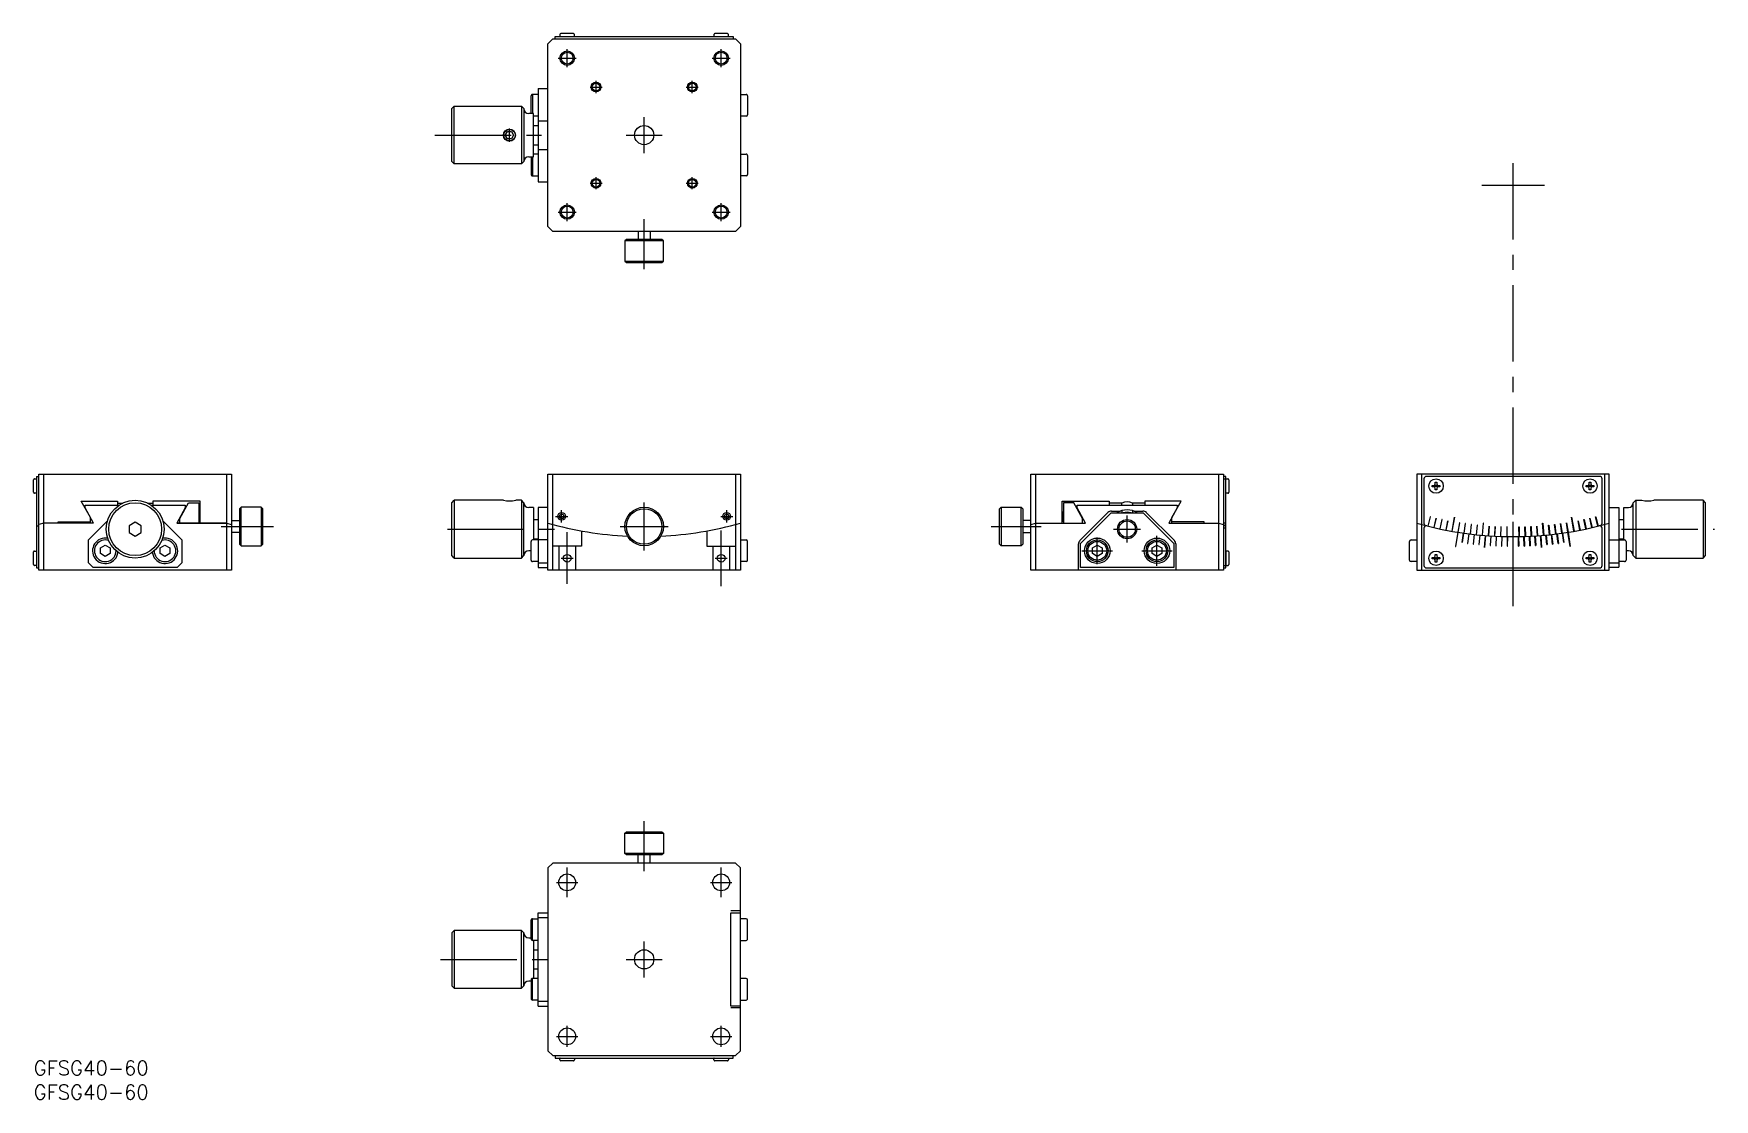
# Model space of a CAD drawing. Extents: x 0 to 349, y -8 to 214.
import ezdxf

# ---------------------------------------------------------------- set-up
doc = ezdxf.new("R2010")
doc.units = 0
doc.header["$LTSCALE"] = 0.5
doc.linetypes.add('CENTER', pattern=[50.8, 31.75, -6.35, 6.35, -6.35])
doc.linetypes.add('DASHED', pattern=[19.05, 12.7, -6.35])
doc.layers.get('0').update_dxf_attribs({"linetype": 'CONTINUOUS'})
for name, color, linetype in [('MSM_CENTER', 1, 'CENTER'), ('MSM_CONTINUOUS', 7, 'CONTINUOUS'), ('MSM_DASHED', 4, 'DASHED'), ('MSM_NARROW', 5, 'CONTINUOUS'), ('MSM_PART_NUMBER', 7, 'CONTINUOUS')]:
    doc.layers.add(name, color=color, linetype=linetype)
doc.styles.get("Standard").update_dxf_attribs({"font": 'txt.shx', "height": 3, "bigfont": 'bigfont.shx'})

# ---------------------------------------------------------------- blocks, each defined once
blk = doc.blocks.new('*U50')
at = {"layer": 'MSM_PART_NUMBER'}
blk.add_text('GFSG40-60', height=3, dxfattribs=at).set_placement((0, -3))
blk = doc.blocks.new('*U51')
at = {"layer": 'MSM_PART_NUMBER'}
blk.add_text('GFSG40-60', height=3, dxfattribs=at).set_placement((0, -8))

msp = doc.modelspace()

# ---------------------------------------------------------------- linework, layer by layer
at = {"layer": 'MSM_CENTER'}
for p, q in [((110.88, 206.53), (110.88, 210.28)), ((142.88, 206.53), (142.88, 210.28)), ((109.01, 208.41), (112.76, 208.41)), ((141.01, 208.41), (144.76, 208.41)), ((116.88, 201.16), (116.88, 203.66)), ((136.88, 201.16), (136.88, 203.66)), ((115.63, 202.41), (118.13, 202.41)), ((135.63, 202.41), (138.13, 202.41)), ((126.88, 188.66), (126.88, 196.16)), ((83.35, 192.41), (108.23, 192.41)), ((98.88, 191.03), (98.88, 193.78)), ((123.13, 192.41), (130.63, 192.41)), ((307.43, 94.53), (307.43, 186.68)), ((115.63, 182.41), (118.13, 182.41)), ((116.88, 181.16), (116.88, 183.66)), ((135.63, 182.41), (138.13, 182.41)), ((136.88, 181.16), (136.88, 183.66)), ((313.94, 181.97), (300.92, 181.97)), ((110.88, 174.53), (110.88, 178.28)), ((142.88, 174.53), (142.88, 178.28)), ((109.01, 176.41), (112.76, 176.41)), ((126.88, 164.56), (126.88, 174.91)), ((141.01, 176.41), (144.76, 176.41)), ((126.88, 106.07), (126.88, 116.07)), ((108.48, 113.18), (110.98, 113.18)), ((109.73, 111.93), (109.73, 114.43)), ((142.78, 113.18), (145.28, 113.18)), ((144.03, 111.93), (144.03, 114.43)), ((227.24, 107.71, -5.9), (227.24, 113.33, -5.9)), ((39, 111.07), (49.85, 111.07)), ((86.04, 110.52), (108.81, 110.52)), ((110.88, 99.16), (110.88, 109.91)), ((121.88, 111.07), (131.88, 111.07)), ((142.88, 98.64), (142.88, 110.22)), ((199, 111.07, -5.9), (209.4, 111.07, -5.9)), ((221.04, 103.26, -5.9), (221.04, 108.77, -5.9)), ((224.43, 110.52, -5.9), (230.05, 110.52, -5.9)), ((233.44, 102.89, -5.9), (233.44, 109.14, -5.9)), ((329.97, 110.52), (349.28, 110.52)), ((110.88, 103.22), (110.88, 105.72)), ((142.88, 103.22), (142.88, 105.72)), ((217.85, 106.02, -5.9), (224.23, 106.02, -5.9)), ((230.32, 106.02, -5.9), (236.57, 106.02, -5.9)), ((109.63, 104.47), (112.13, 104.47)), ((141.63, 104.47), (144.13, 104.47)), ((126.88, 39.45), (126.88, 49.8)), ((110.88, 34.01), (110.88, 40.19)), ((142.88, 34.01), (142.88, 40.19)), ((108.69, 37.1), (113.07, 37.1)), ((140.69, 37.1), (145.07, 37.1)), ((126.88, 17.35), (126.88, 24.85)), ((84.55, 21.1), (108.23, 21.1)), ((123.13, 21.1), (130.63, 21.1)), ((110.88, 2.91), (110.88, 7.29)), ((142.88, 2.91), (142.88, 7.29)), ((108.69, 5.1), (109.13, 5.1)), ((112.63, 5.1), (113.07, 5.1)), ((140.69, 5.1), (141.13, 5.1)), ((144.63, 5.1), (145.07, 5.1))]:
    msp.add_line(p, q, dxfattribs=at)
at = {"layer": 'MSM_CONTINUOUS'}
for p, q in [((109.38, 213.31), (109.38, 212.92)), ((112.18, 213.51), (109.58, 213.51)), ((112.38, 212.92), (112.38, 213.31)), ((141.38, 213.31), (141.38, 212.92)), ((144.18, 213.51), (141.58, 213.51)), ((144.38, 212.92), (144.38, 213.31)), ((106.88, 211.41), (107.88, 212.41)), ((106.88, 173.41), (106.88, 211.41)), ((107.88, 212.41), (145.88, 212.41)), ((108.38, 212.41), (108.38, 212.91)), ((108.38, 212.91), (145.38, 212.91)), ((145.38, 212.91), (145.38, 212.41)), ((145.88, 212.41), (146.88, 211.41)), ((146.88, 211.41), (146.88, 173.41)), ((103.38, 196.91), (103.38, 200.56)), ((104.88, 200.86), (103.68, 200.86)), ((103.68, 200.86), (103.68, 196.91)), ((104.88, 202.11), (104.88, 182.71)), ((104.88, 202.11), (106.88, 202.11)), ((146.88, 200.86), (148.08, 200.86)), ((148.38, 200.56), (148.38, 196.66)), ((86.88, 197.91), (87.38, 198.41)), ((86.88, 186.91), (86.88, 197.91)), ((87.38, 198.41), (101.38, 198.41)), ((87.38, 186.41), (87.38, 198.41)), ((101.38, 198.41), (101.88, 197.91)), ((101.38, 198.41), (101.38, 186.41)), ((101.88, 197.91), (101.88, 186.91)), ((103.88, 196.91), (102.88, 196.91)), ((103.88, 187.91), (103.88, 196.91)), ((104.88, 196.36), (103.88, 196.36)), ((148.08, 196.36), (146.88, 196.36)), ((98.01, 192.41), (98.45, 193.16)), ((98.45, 191.66), (98.01, 192.41)), ((98.45, 193.16), (99.31, 193.16)), ((99.31, 193.16), (99.75, 192.41)), ((99.75, 192.41), (99.31, 191.66)), ((103.88, 194.41), (104.88, 194.41)), ((104.88, 195.41), (106.88, 195.41)), ((99.31, 191.66), (98.45, 191.66)), ((103.88, 190.41), (104.88, 190.41)), ((104.88, 189.41), (106.88, 189.41)), ((87.38, 186.41), (86.88, 186.91)), ((101.38, 186.41), (87.38, 186.41)), ((101.88, 186.91), (101.38, 186.41)), ((102.88, 187.91), (103.88, 187.91)), ((103.38, 187.91), (103.38, 184.26)), ((103.68, 187.91), (103.68, 183.96)), ((104.88, 188.46), (103.88, 188.46)), ((146.88, 188.46), (148.08, 188.46)), ((148.38, 188.16), (148.38, 184.26)), ((103.68, 183.96), (104.88, 183.96)), ((104.88, 182.71), (106.88, 182.71)), ((148.08, 183.96), (146.88, 183.96)), ((107.88, 172.41), (106.88, 173.41)), ((145.88, 172.41), (107.88, 172.41)), ((125.63, 172.41), (125.63, 170.71)), ((128.13, 172.41), (128.13, 170.71)), ((146.88, 173.41), (145.88, 172.41)), ((123.18, 170.71), (122.88, 170.41)), ((122.88, 170.41), (122.88, 166.21)), ((130.88, 170.41), (122.88, 170.41)), ((130.58, 170.71), (123.18, 170.71)), ((130.88, 170.41), (130.58, 170.71)), ((130.88, 166.21), (130.88, 170.41)), ((122.88, 166.21), (123.18, 165.91)), ((122.88, 166.21), (130.88, 166.21)), ((123.18, 165.91), (130.58, 165.91)), ((130.58, 165.91), (130.88, 166.21)), ((0, 118.17), (0, 120.77)), ((0.2, 120.97), (0.59, 120.97)), ((0.6, 121.47), (0.6, 102.47)), ((0.6, 121.47), (1.1, 121.47)), ((1.1, 101.97), (1.1, 121.97)), ((1.1, 121.97), (41.1, 121.97)), ((2.1, 101.97), (2.1, 121.97)), ((40.1, 121.97), (40.1, 101.97)), ((41.1, 121.97), (41.1, 101.97)), ((106.88, 101.97), (106.88, 121.97)), ((106.88, 121.97), (146.88, 121.97)), ((107.88, 101.97), (107.88, 121.97)), ((145.88, 121.97), (145.88, 101.97)), ((146.88, 121.97), (146.88, 101.97)), ((207.24, 101.97, -5.9), (207.24, 121.97, -5.9)), ((207.24, 121.97, -5.9), (247.24, 121.97, -5.9)), ((208.24, 101.97, -5.9), (208.24, 121.97, -5.9)), ((246.24, 121.97, -5.9), (246.24, 101.97, -5.9)), ((247.24, 121.97, -5.9), (247.24, 101.97, -5.9)), ((247.74, 121.47, -5.9), (247.24, 121.47, -5.9)), ((247.24, 120.97, -5.9), (248.14, 120.97, -5.9)), ((247.74, 102.47, -5.9), (247.74, 121.47, -5.9)), ((247.75, 117.97, -5.9), (247.75, 120.97, -5.9)), ((248.34, 120.77, -5.9), (248.34, 118.17, -5.9)), ((287.43, 121.97), (287.43, 101.97)), ((327.43, 121.97), (287.43, 121.97)), ((288.43, 121.97), (288.43, 101.97)), ((288.93, 120.97), (288.93, 111.74)), ((325.43, 121.47), (289.43, 121.47)), ((290.62, 119.33), (290.62, 119.61)), ((290.62, 119.61), (290.95, 119.61)), ((290.95, 119.33), (290.62, 119.33)), ((291.28, 119.95), (291.28, 120.27)), ((291.28, 120.27), (291.57, 120.27)), ((291.28, 118.66), (291.28, 118.99)), ((291.57, 120.27), (291.57, 119.95)), ((291.57, 118.99), (291.57, 118.66)), ((291.9, 119.61), (292.23, 119.61)), ((292.23, 119.33), (291.9, 119.33)), ((292.23, 119.61), (292.23, 119.33)), ((322.62, 119.33), (322.62, 119.61)), ((322.62, 119.61), (322.95, 119.61)), ((322.95, 119.33), (322.62, 119.33)), ((323.28, 119.95), (323.28, 120.27)), ((323.28, 120.27), (323.57, 120.27)), ((323.28, 118.66), (323.28, 118.99)), ((323.57, 120.27), (323.57, 119.95)), ((323.57, 118.99), (323.57, 118.66)), ((323.9, 119.61), (324.23, 119.61)), ((324.23, 119.33), (323.9, 119.33)), ((324.23, 119.61), (324.23, 119.33)), ((325.93, 111.74), (325.93, 120.97)), ((326.43, 121.97), (326.43, 101.97)), ((327.43, 101.97), (327.43, 121.97)), ((0.59, 117.97), (0.2, 117.97)), ((11.8, 112.92), (9.9, 116.35)), ((9.9, 116.35), (17.4, 116.35)), ((10.7, 114.92), (10.7, 115.51)), ((10.7, 115.51), (17.77, 115.51)), ((17.4, 116.35), (17.4, 115.51)), ((17.4, 115.93), (18.51, 115.93)), ((23.69, 115.93), (24.8, 115.93)), ((24.43, 115.51), (31.5, 115.51)), ((34.6, 116.35), (24.8, 116.35)), ((24.8, 116.35), (24.8, 115.51)), ((30.4, 112.75), (32.2, 115.99)), ((31.5, 115.51), (31.5, 114.73)), ((32.2, 115.99), (34.3, 115.99)), ((34.3, 115.99), (34.3, 111.76)), ((34.6, 111.76), (34.6, 116.35)), ((86.88, 116.02), (87.38, 116.52)), ((86.88, 105.02), (86.88, 116.02)), ((87.38, 116.52), (87.38, 104.52)), ((97.65, 116.52), (87.38, 116.52)), ((101.38, 116.52), (100.18, 116.52)), ((101.88, 116.02), (101.38, 116.52)), ((101.38, 116.52), (101.38, 104.52)), ((101.88, 105.02), (101.88, 116.02)), ((213.74, 111.76, -5.9), (213.74, 116.35, -5.9)), ((213.74, 116.35, -5.9), (223.54, 116.35, -5.9)), ((216.14, 115.99, -5.9), (214.04, 115.99, -5.9)), ((214.04, 115.99, -5.9), (214.04, 111.76, -5.9)), ((217.94, 112.75, -5.9), (216.14, 115.99, -5.9)), ((216.84, 114.73, -5.9), (216.84, 115.51, -5.9)), ((216.84, 115.51, -5.9), (237.64, 115.51, -5.9)), ((223.54, 116.35, -5.9), (223.54, 115.51, -5.9)), ((226.11, 115.93, -5.9), (223.54, 115.93, -5.9)), ((226.11, 115.51, -5.9), (226.11, 115.93, -5.9)), ((230.94, 115.93, -5.9), (228.38, 115.93, -5.9)), ((228.38, 115.93, -5.9), (228.38, 115.51, -5.9)), ((238.44, 116.35, -5.9), (230.94, 116.35, -5.9)), ((230.94, 116.35, -5.9), (230.94, 115.51, -5.9)), ((236.54, 112.92, -5.9), (238.44, 116.35, -5.9)), ((237.64, 115.51, -5.9), (237.64, 114.92, -5.9)), ((248.14, 117.97, -5.9), (247.75, 117.97, -5.9)), ((291.57, 118.66), (291.28, 118.66)), ((323.57, 118.66), (323.28, 118.66)), ((332.43, 116.02), (332.93, 116.52)), ((332.43, 105.02), (332.43, 116.02)), ((332.93, 116.52), (334.18, 116.52)), ((332.93, 116.52), (332.93, 104.52)), ((346.93, 116.52), (336.66, 116.52)), ((347.43, 116.02), (346.93, 116.52)), ((346.93, 116.52), (346.93, 104.52)), ((347.43, 105.02), (347.43, 116.02)), ((5.1, 111.76), (5.1, 112.07)), ((5.1, 112.07), (11.8, 112.07)), ((12.45, 111.76), (10.7, 114.92)), ((11.4, 108.32), (15.37, 112.28)), ((11.8, 111.76), (11.8, 112.92)), ((21.1, 111.96), (19.85, 111.24)), ((22.35, 111.24), (21.1, 111.96)), ((26.83, 112.28), (30.8, 108.32)), ((31.5, 114.92), (29.75, 111.76)), ((30.4, 111.76), (30.4, 112.75)), ((30.4, 111.76), (30.4, 112.73)), ((34.3, 114.18), (34.6, 114.18)), ((34.3, 112.18), (34.6, 112.18)), ((34.46, 112.18), (34.3, 112.02)), ((41.1, 112.32), (42.8, 112.32)), ((43.1, 115.07), (42.8, 114.77)), ((42.8, 114.77), (42.8, 107.37)), ((47.3, 115.07), (43.1, 115.07)), ((43.1, 107.07), (43.1, 115.07)), ((47.6, 114.77), (47.3, 115.07)), ((47.3, 115.07), (47.3, 107.07)), ((47.6, 107.37), (47.6, 114.77)), ((103.88, 115.02), (102.88, 115.02)), ((103.88, 115.02), (103.88, 108.27)), ((103.88, 112.52), (104.88, 112.52)), ((104.88, 115.02), (104.88, 102.52)), ((106.88, 115.02), (104.88, 115.02)), ((109.21, 113.18), (109.47, 113.63)), ((109.47, 112.73), (109.21, 113.18)), ((109.47, 113.63), (109.99, 113.63)), ((109.99, 112.73), (109.47, 112.73)), ((109.99, 113.63), (110.25, 113.18)), ((110.25, 113.18), (109.99, 112.73)), ((143.51, 113.18), (143.77, 113.63)), ((143.77, 112.73), (143.51, 113.18)), ((143.77, 113.63), (144.29, 113.63)), ((144.29, 112.73), (143.77, 112.73)), ((144.29, 113.63), (144.55, 113.18)), ((144.55, 113.18), (144.29, 112.73)), ((200.74, 114.77, -5.9), (201.04, 115.07, -5.9)), ((200.74, 107.37, -5.9), (200.74, 114.77, -5.9)), ((201.04, 115.07, -5.9), (205.24, 115.07, -5.9)), ((201.04, 115.07, -5.9), (201.04, 107.07, -5.9)), ((205.24, 115.07, -5.9), (205.54, 114.77, -5.9)), ((205.24, 107.07, -5.9), (205.24, 115.07, -5.9)), ((205.54, 114.77, -5.9), (205.54, 107.37, -5.9)), ((207.24, 112.32, -5.9), (205.54, 112.32, -5.9)), ((213.75, 114.18, -5.9), (213.74, 114.18, -5.9)), ((213.74, 112.18, -5.9), (213.75, 112.18, -5.9)), ((214.04, 113.68, -5.9), (213.75, 114.18, -5.9)), ((213.75, 114.18, -5.9), (213.75, 112.18, -5.9)), ((213.75, 112.18, -5.9), (214.04, 112.68, -5.9)), ((214.04, 112.02, -5.9), (213.8, 112.26, -5.9)), ((214.04, 112.18, -5.9), (213.89, 112.18, -5.9)), ((218.59, 111.76, -5.9), (216.84, 114.92, -5.9)), ((217.43, 108.16, -5.9), (223.25, 113.98, -5.9)), ((217.54, 107.52, -5.9), (223.94, 113.92, -5.9)), ((217.94, 111.76, -5.9), (217.94, 112.75, -5.9)), ((219.84, 109.82, -5.9), (223.94, 113.92, -5.9)), ((223.94, 113.92, -5.9), (230.54, 113.92, -5.9)), ((223.96, 114.27, -5.9), (225.85, 114.27, -5.9)), ((226.11, 114.35, -5.9), (226.11, 113.92, -5.9)), ((228.38, 114.35, -5.9), (228.38, 113.92, -5.9)), ((228.63, 114.27, -5.9), (230.53, 114.27, -5.9)), ((230.54, 113.92, -5.9), (234.64, 109.82, -5.9)), ((230.54, 113.92, -5.9), (236.94, 107.52, -5.9)), ((231.23, 113.98, -5.9), (237.05, 108.16, -5.9)), ((237.64, 114.92, -5.9), (235.89, 111.76, -5.9)), ((236.54, 111.76, -5.9), (236.54, 112.92, -5.9)), ((243.24, 112.07, -5.9), (236.54, 112.07, -5.9)), ((243.24, 111.76, -5.9), (243.24, 112.07, -5.9)), ((327.43, 115.02), (329.43, 115.02)), ((329.43, 115.02), (329.43, 102.62)), ((329.43, 112.52), (330.43, 112.52)), ((330.43, 108.27), (330.43, 115.02)), ((330.43, 115.02), (331.43, 115.02)), ((0.6, 111.21), (1.1, 111.21)), ((2.1, 111.76), (1.1, 111.49)), ((12.45, 111.76), (2.1, 111.76)), ((11.4, 103.52), (11.4, 108.32)), ((19.85, 111.24), (19.85, 109.8)), ((19.85, 109.8), (21.1, 109.08)), ((21.1, 109.08), (22.35, 109.8)), ((22.35, 109.8), (22.35, 111.24)), ((40.1, 111.76), (29.75, 111.76)), ((29.75, 111.76), (40.1, 111.76)), ((30.8, 108.32), (30.8, 103.52)), ((40.1, 111.76), (41.1, 111.49)), ((42.8, 109.82), (41.1, 109.82)), ((103.88, 108.52), (104.88, 108.52)), ((106.88, 108.32), (104.88, 108.32)), ((205.54, 109.82, -5.9), (207.24, 109.82, -5.9)), ((207.24, 111.49, -5.9), (208.24, 111.76, -5.9)), ((208.24, 111.76, -5.9), (218.59, 111.76, -5.9)), ((235.89, 111.76, -5.9), (246.24, 111.76, -5.9)), ((246.24, 111.76, -5.9), (247.24, 111.49, -5.9)), ((247.74, 111.74, -5.9), (247.24, 111.74, -5.9)), ((247.74, 111.25, -5.9), (247.24, 111.25, -5.9)), ((247.74, 111.21, -5.9), (247.24, 111.21, -5.9)), ((247.74, 110.71, -5.9), (247.24, 110.71, -5.9)), ((288.93, 110.71), (288.93, 102.97)), ((325.93, 102.97), (325.93, 110.71)), ((327.43, 108.32), (329.43, 108.32)), ((329.43, 108.52), (330.43, 108.52)), ((330.43, 108.27), (330.43, 110.12)), ((0, 103.17), (0, 105.77)), ((0.2, 105.97), (0.59, 105.97)), ((13.9, 106.6), (14.9, 107.17)), ((13.9, 105.44), (13.9, 106.6)), ((14.9, 104.86), (13.9, 105.44)), ((14.9, 107.17), (15.9, 106.6)), ((15.9, 105.44), (14.9, 104.86)), ((15.9, 106.6), (15.9, 105.44)), ((26.3, 106.6), (27.3, 107.17)), ((26.3, 105.44), (26.3, 106.6)), ((27.3, 104.86), (26.3, 105.44)), ((27.3, 107.17), (28.3, 106.6)), ((28.3, 105.44), (27.3, 104.86)), ((28.3, 106.6), (28.3, 105.44)), ((42.8, 107.37), (43.1, 107.07)), ((43.1, 107.07), (47.3, 107.07)), ((47.3, 107.07), (47.6, 107.37)), ((87.38, 104.52), (86.88, 105.02)), ((101.38, 104.52), (101.88, 105.02)), ((103.38, 106.02), (102.88, 106.02)), ((103.38, 104.07), (103.38, 107.97)), ((104.88, 108.27), (103.68, 108.27)), ((146.88, 108.27), (148.08, 108.27)), ((148.38, 104.07), (148.38, 107.97)), ((201.04, 107.07, -5.9), (200.74, 107.37, -5.9)), ((205.24, 107.07, -5.9), (201.04, 107.07, -5.9)), ((205.54, 107.37, -5.9), (205.24, 107.07, -5.9)), ((217.14, 101.97, -5.9), (217.14, 107.45, -5.9)), ((217.54, 102.52, -5.9), (217.54, 107.52, -5.9)), ((220.04, 106.6, -5.9), (221.04, 107.17, -5.9)), ((220.04, 105.44, -5.9), (220.04, 106.6, -5.9)), ((221.04, 104.86, -5.9), (220.04, 105.44, -5.9)), ((221.04, 107.17, -5.9), (222.04, 106.6, -5.9)), ((222.04, 105.44, -5.9), (221.04, 104.86, -5.9)), ((222.04, 106.6, -5.9), (222.04, 105.44, -5.9)), ((232.44, 106.6, -5.9), (233.44, 107.17, -5.9)), ((232.44, 105.44, -5.9), (232.44, 106.6, -5.9)), ((233.44, 104.86, -5.9), (232.44, 105.44, -5.9)), ((233.44, 107.17, -5.9), (234.44, 106.6, -5.9)), ((234.44, 105.44, -5.9), (233.44, 104.86, -5.9)), ((234.44, 106.6, -5.9), (234.44, 105.44, -5.9)), ((236.94, 107.52, -5.9), (236.94, 102.52, -5.9)), ((237.34, 107.45, -5.9), (237.34, 101.97, -5.9)), ((248.14, 105.97, -5.9), (247.75, 105.97, -5.9)), ((247.75, 105.97, -5.9), (247.75, 102.97, -5.9)), ((248.34, 105.77, -5.9), (248.34, 103.17, -5.9)), ((285.93, 104.07), (285.93, 107.97)), ((286.23, 108.27), (287.43, 108.27)), ((291.28, 104.95), (291.28, 105.27)), ((291.28, 105.27), (291.57, 105.27)), ((291.57, 105.27), (291.57, 104.95)), ((323.28, 104.95), (323.28, 105.27)), ((323.28, 105.27), (323.57, 105.27)), ((323.57, 105.27), (323.57, 104.95)), ((329.43, 108.27), (330.63, 108.27)), ((330.93, 107.97), (330.93, 104.07)), ((331.43, 106.02), (330.93, 106.02)), ((332.93, 104.52), (332.43, 105.02)), ((346.93, 104.52), (347.43, 105.02)), ((0.59, 102.97), (0.2, 102.97)), ((0.6, 102.47), (1.1, 102.47)), ((41.1, 101.97), (1.1, 101.97)), ((12.4, 102.52), (11.4, 103.52)), ((29.8, 102.52), (12.4, 102.52)), ((30.8, 103.52), (29.8, 102.52)), ((87.38, 104.52), (101.38, 104.52)), ((104.88, 103.77), (103.68, 103.77)), ((104.88, 103.52), (106.88, 103.52)), ((104.88, 102.52), (106.88, 102.52)), ((146.88, 101.97), (106.88, 101.97)), ((148.08, 103.77), (146.88, 103.77)), ((247.24, 101.97, -5.9), (207.24, 101.97, -5.9)), ((236.94, 102.52, -5.9), (217.54, 102.52, -5.9)), ((247.24, 102.97, -5.9), (248.14, 102.97, -5.9)), ((247.24, 102.47, -5.9), (247.74, 102.47, -5.9)), ((287.43, 103.77), (286.23, 103.77)), ((287.43, 101.97), (327.43, 101.97)), ((289.43, 102.47), (325.43, 102.47)), ((290.62, 104.33), (290.62, 104.61)), ((290.62, 104.61), (290.95, 104.61)), ((290.95, 104.33), (290.62, 104.33)), ((291.28, 103.66), (291.28, 103.99)), ((291.57, 103.66), (291.28, 103.66)), ((291.57, 103.99), (291.57, 103.66)), ((291.9, 104.61), (292.23, 104.61)), ((292.23, 104.33), (291.9, 104.33)), ((292.23, 104.61), (292.23, 104.33)), ((322.62, 104.33), (322.62, 104.61)), ((322.62, 104.61), (322.95, 104.61)), ((322.95, 104.33), (322.62, 104.33)), ((323.28, 103.66), (323.28, 103.99)), ((323.57, 103.66), (323.28, 103.66)), ((323.57, 103.99), (323.57, 103.66)), ((323.9, 104.61), (324.23, 104.61)), ((324.23, 104.33), (323.9, 104.33)), ((324.23, 104.61), (324.23, 104.33)), ((327.43, 103.52), (329.43, 103.52)), ((329.43, 102.52), (327.43, 102.52)), ((330.63, 103.77), (329.43, 103.77)), ((332.93, 104.52), (346.93, 104.52)), ((122.88, 47.3), (123.18, 47.6)), ((122.88, 43.1), (122.88, 47.3)), ((122.88, 47.3), (130.88, 47.3)), ((123.18, 47.6), (130.58, 47.6)), ((130.58, 47.6), (130.88, 47.3)), ((130.88, 47.3), (130.88, 43.1)), ((123.18, 42.8), (122.88, 43.1)), ((130.88, 43.1), (122.88, 43.1)), ((130.58, 42.8), (123.18, 42.8)), ((125.63, 41.1), (125.63, 42.8)), ((128.13, 41.1), (128.13, 42.8)), ((130.88, 43.1), (130.58, 42.8)), ((107.88, 41.1), (106.88, 40.1)), ((106.88, 40.1), (106.88, 2.1)), ((145.88, 41.1), (107.88, 41.1)), ((146.88, 40.1), (145.88, 41.1)), ((146.88, 2.1), (146.88, 40.1)), ((103.38, 25.35), (103.38, 29.25)), ((103.68, 29.55), (104.88, 29.55)), ((103.68, 25.05), (103.68, 29.55)), ((104.88, 11.4), (104.88, 30.8)), ((104.88, 30.8), (106.88, 30.8)), ((104.88, 29.8), (106.88, 29.8)), ((146.88, 31.2), (144.88, 31.2)), ((144.88, 11.4), (144.88, 30.8)), ((144.88, 30.8), (146.88, 30.8)), ((148.08, 29.55), (146.88, 29.55)), ((148.38, 25.35), (148.38, 29.25)), ((87.38, 27.1), (86.88, 26.6)), ((86.88, 26.6), (86.88, 15.6)), ((101.38, 27.1), (87.38, 27.1)), ((87.38, 27.1), (87.38, 15.1)), ((101.88, 26.6), (101.38, 27.1)), ((101.38, 15.1), (101.38, 27.1)), ((101.88, 15.6), (101.88, 26.6)), ((102.88, 25.6), (103.38, 25.6)), ((104.88, 25.05), (103.68, 25.05)), ((103.88, 25.05), (103.88, 17.15)), ((146.88, 25.05), (148.08, 25.05)), ((103.88, 23.1), (104.88, 23.1)), ((103.88, 19.1), (104.88, 19.1)), ((86.88, 15.6), (87.38, 15.1)), ((87.38, 15.1), (101.38, 15.1)), ((101.38, 15.1), (101.88, 15.6)), ((103.38, 16.6), (102.88, 16.6)), ((103.38, 16.85), (103.38, 12.95)), ((104.88, 17.15), (103.68, 17.15)), ((103.68, 12.65), (103.68, 17.15)), ((148.08, 17.15), (146.88, 17.15)), ((148.38, 12.95), (148.38, 16.85)), ((104.88, 12.65), (103.68, 12.65)), ((104.88, 12.4), (106.88, 12.4)), ((104.88, 11.4), (106.88, 11.4)), ((146.88, 11.4), (144.88, 11.4)), ((146.88, 11), (144.88, 11)), ((146.88, 12.65), (148.08, 12.65)), ((109.13, 5.1), (112.63, 5.1)), ((141.13, 5.1), (144.63, 5.1)), ((106.88, 2.1), (107.88, 1.1)), ((107.88, 1.1), (145.88, 1.1)), ((108.38, 1.1), (108.38, 0.6)), ((108.38, 0.6), (145.38, 0.6)), ((109.38, 0.2), (109.38, 0.59)), ((112.18, 0), (109.58, 0)), ((112.38, 0.59), (112.38, 0.2)), ((141.38, 0.2), (141.38, 0.59)), ((144.18, 0), (141.58, 0)), ((144.38, 0.59), (144.38, 0.2)), ((145.38, 0.6), (145.38, 1.1)), ((145.88, 1.1), (146.88, 2.1))]:
    msp.add_line(p, q, dxfattribs=at)
for centre, radius in [((110.88, 208.41), 1.23), ((142.88, 208.41), 1.23), ((116.88, 202.41), 0.783), ((136.88, 202.41), 0.783), ((98.88, 192.41), 1.25), ((98.88, 192.41), 1.2), ((126.88, 192.41), 2), ((116.88, 182.41), 0.783), ((136.88, 182.41), 0.783), ((110.88, 176.41), 1.23), ((142.88, 176.41), 1.23), ((291.43, 119.47), 1.5), ((291.43, 119.47), 0.162), ((323.43, 119.47), 1.5), ((323.43, 119.47), 0.162), ((21.1, 110.52), 6), ((21.1, 110.52), 5.5), ((109.73, 113.18), 0.8), ((126.88, 111.07), 4), ((126.88, 111.07), 3.7), ((144.03, 113.18), 0.8), ((227.24, 110.52, -5.9), 2), ((227.24, 110.52, -5.9), 1.7), ((221.04, 106.02, -5.9), 2.65), ((233.44, 106.02, -5.9), 2.65), ((110.88, 104.47), 0.8), ((142.88, 104.47), 0.8), ((221.04, 106.02, -5.9), 2.25), ((221.04, 106.02, -5.9), 1.95), ((233.44, 106.02, -5.9), 2.25), ((233.44, 106.02, -5.9), 1.95), ((291.43, 104.47), 1.5), ((323.43, 104.47), 1.5), ((291.43, 104.47), 0.162), ((323.43, 104.47), 0.162), ((110.88, 37.1), 1.75), ((142.88, 37.1), 1.75), ((126.88, 21.1), 2), ((110.88, 5.1), 1.75), ((142.88, 5.1), 1.75)]:
    msp.add_circle(centre, radius, dxfattribs=at)
for centre, radius, start, end in [((109.58, 213.31), 0.2, 90.0001, 179.9998), ((112.18, 213.31), 0.2, 359.9999, 90.0001), ((141.58, 213.31), 0.2, 89.9998, 179.9999), ((144.18, 213.31), 0.2, 359.9999, 90.0001), ((109.39, 212.92), 0.01, 180.0081, 269.3887), ((112.37, 212.92), 0.01, 270.6102, 359.9947), ((141.39, 212.92), 0.01, 180.0084, 269.3886), ((144.37, 212.92), 0.01, 270.61, 359.9949), ((103.68, 200.56), 0.3, 89.9999, 180.0003), ((148.08, 200.56), 0.3, 0, 90.0001), ((102.88, 197.91), 1, 180, 270), ((148.08, 196.66), 0.3, 270.0001, 359.9997), ((102.88, 186.91), 1, 90, 180), ((148.08, 188.16), 0.3, 0, 90.0001), ((103.68, 184.26), 0.3, 179.9996, 270.0001), ((148.08, 184.26), 0.3, 270.0001, 359.9997), ((0.2, 120.77), 0.2, 90.0001, 180.0002), ((0.59, 120.96), 0.01, 0.6105, 89.9938), ((248.14, 120.77, -5.9), 0.2, 359.9998, 89.9999), ((289.43, 120.97), 0.5, 89.9998, 179.9999), ((290.95, 119.95), 0.333, 270, 0), ((290.95, 118.99), 0.333, 0, 89.9999), ((291.9, 119.95), 0.333, 180.0001, 269.9999), ((291.9, 118.99), 0.333, 90.0002, 179.9998), ((322.95, 119.95), 0.333, 270, 0), ((322.95, 118.99), 0.333, 0, 89.9999), ((323.9, 119.95), 0.333, 180.0001, 269.9999), ((323.9, 118.99), 0.333, 90.0002, 179.9998), ((325.43, 120.97), 0.5, 0.0001, 90.0002), ((0.2, 118.17), 0.2, 179.9996, 270.0001), ((0.59, 117.98), 0.01, 270.0039, 359.3905), ((98.91, 122.55), 6.16, 258.1288, 281.8712), ((102.88, 116.02), 1, 180, 270), ((227.24, 113.6, -5.9), 2.59, 64.0675, 115.9325), ((248.14, 118.17, -5.9), 0.2, 270, 360), ((331.43, 116.02), 1, 270, 0), ((335.42, 122.37), 5.98, 258.0209, 281.9791), ((223.96, 113.27, -5.9), 1, 89.9999, 135), ((227.24, 110.52, -5.9), 4, 58.2117, 121.7883), ((227.24, 110.52, -5.9), 3.5, 76.2709, 103.7291), ((230.53, 113.27, -5.9), 1, 45, 90.0001), ((14.9, 106.02), 2.65, 78.9365, 353.0083), ((27.3, 106.02), 2.65, 186.9917, 101.0635), ((126.88, 181.97), 73, 254.0992, 267.2884), ((126.88, 181.97), 73, 272.7116, 285.9008), ((307.43, 181.97), 73, 254.0992, 285.9008), ((289.43, 111.74), 0.5, 180, 254.904), ((289.43, 110.71), 0.5, 75.8242, 179.9999), ((325.43, 110.71), 0.5, 0.0001, 104.1758), ((325.43, 111.74), 0.5, 285.096, 360), ((0.2, 105.77), 0.2, 90.0001, 180), ((0.59, 105.96), 0.01, 0.6105, 89.9938), ((14.9, 106.02), 2.25, 72.36, 359.5847), ((27.3, 106.02), 2.25, 180.4153, 107.64), ((102.88, 105.02), 1, 90, 180), ((103.68, 107.97), 0.3, 89.9999, 180.0002), ((148.08, 107.97), 0.3, 0.0003, 90), ((218.14, 107.45, -5.9), 1, 135, 180.0001), ((236.34, 107.45, -5.9), 1, 359.9999, 45), ((248.14, 105.77, -5.9), 0.2, 359.9998, 90), ((286.23, 107.97), 0.3, 90, 179.9997), ((290.95, 104.95), 0.333, 270, 0), ((291.9, 104.95), 0.333, 180.0001, 269.9999), ((322.95, 104.95), 0.333, 270, 0), ((323.9, 104.95), 0.333, 180.0001, 269.9999), ((330.63, 107.97), 0.3, 359.9998, 90.0001), ((331.43, 105.02), 1, 0, 90), ((0.2, 103.17), 0.2, 180, 270.0001), ((0.59, 102.98), 0.01, 270.0039, 359.3905), ((103.68, 104.07), 0.3, 179.9997, 270.0002), ((148.08, 104.07), 0.3, 270, 359.9998), ((248.14, 103.17, -5.9), 0.2, 269.9999, 0.0002), ((286.23, 104.07), 0.3, 180.0002, 270), ((289.43, 102.97), 0.5, 180, 270.0001), ((290.95, 103.99), 0.333, 0, 89.9999), ((291.9, 103.99), 0.333, 90.0002, 179.9998), ((322.95, 103.99), 0.333, 0, 89.9999), ((323.9, 103.99), 0.333, 90.0002, 179.9998), ((325.43, 102.97), 0.5, 269.9999, 360), ((330.63, 104.07), 0.3, 269.9998, 0.0003), ((103.68, 29.25), 0.3, 89.9999, 180.0003), ((148.08, 29.25), 0.3, 0.0003, 89.9999), ((102.88, 26.6), 1, 180, 270), ((103.68, 25.35), 0.3, 179.9998, 270.0002), ((148.08, 25.35), 0.3, 269.9999, 360), ((102.88, 15.6), 1, 90, 180), ((103.68, 16.85), 0.3, 89.9998, 180.0002), ((148.08, 16.85), 0.3, 0.0003, 89.9999), ((103.68, 12.95), 0.3, 179.9997, 270.0001), ((148.08, 12.95), 0.3, 269.9999, 360), ((109.39, 0.59), 0.01, 90.6113, 179.9919), ((109.58, 0.2), 0.2, 180.0002, 269.9999), ((112.18, 0.2), 0.2, 269.9999, 0.0001), ((112.37, 0.59), 0.01, 0.0053, 89.3898), ((141.39, 0.59), 0.01, 90.6114, 179.9916), ((141.58, 0.2), 0.2, 180.0001, 270.0002), ((144.18, 0.2), 0.2, 269.9999, 0.0001), ((144.37, 0.59), 0.01, 0.0051, 89.39)]:
    msp.add_arc(centre, radius, start, end, dxfattribs=at)
at = {"layer": 'MSM_DASHED'}
for p, q in [((113.88, 110.14), (113.88, 106.97)), ((139.88, 110.14), (139.88, 106.97)), ((113.88, 106.97), (107.88, 106.97)), ((109.13, 106.97), (109.13, 101.97)), ((112.63, 106.97), (112.63, 101.97)), ((139.88, 106.97), (145.88, 106.97)), ((141.13, 106.97), (141.13, 101.97)), ((144.63, 106.97), (144.63, 101.97))]:
    msp.add_line(p, q, dxfattribs=at)
at = {"layer": 'MSM_NARROW'}
for centre, radius in [((110.88, 208.41), 1.5), ((142.88, 208.41), 1.5), ((116.88, 202.41), 1), ((136.88, 202.41), 1), ((116.88, 182.41), 1), ((136.88, 182.41), 1), ((110.88, 176.41), 1.5), ((142.88, 176.41), 1.5)]:
    msp.add_circle(centre, radius, dxfattribs=at)
at = {"layer": 'MSM_PART_NUMBER'}
for p, q in [((290.23, 113.08), (289.74, 111.14)), ((289.79, 111.13), (290.28, 113.07)), ((290.28, 113.07), (290.23, 113.08)), ((291.43, 112.79), (290.98, 110.85)), ((291.03, 110.83), (291.48, 112.78)), ((291.48, 112.78), (291.43, 112.79)), ((292.64, 112.53), (292.23, 110.57)), ((292.27, 110.56), (292.69, 112.52)), ((292.69, 112.52), (292.64, 112.53)), ((293.86, 112.28), (293.47, 110.32)), ((293.52, 110.31), (293.91, 112.27)), ((293.91, 112.27), (293.86, 112.28)), ((295.25, 113.04), (294.73, 110.08)), ((294.78, 110.07), (295.3, 113.03)), ((295.3, 113.03), (295.25, 113.04)), ((296.3, 111.85), (295.98, 109.87)), ((296.03, 109.86), (296.35, 111.84)), ((296.35, 111.84), (296.3, 111.85)), ((307.45, 111.97), (307.4, 111.97)), ((307.4, 111.97), (307.4, 108.97)), ((307.45, 108.97), (307.45, 111.97)), ((318.51, 111.84), (318.56, 111.85)), ((318.82, 109.86), (318.51, 111.84)), ((318.56, 111.85), (318.87, 109.87)), ((319.56, 113.03), (319.61, 113.04)), ((320.08, 110.07), (319.56, 113.03)), ((319.61, 113.04), (320.13, 110.08)), ((320.95, 112.27), (321, 112.28)), ((321.33, 110.31), (320.95, 112.27)), ((321, 112.28), (321.38, 110.32)), ((322.17, 112.52), (322.21, 112.53)), ((322.58, 110.56), (322.17, 112.52)), ((322.21, 112.53), (322.63, 110.57)), ((323.38, 112.78), (323.42, 112.79)), ((323.83, 110.83), (323.38, 112.78)), ((323.42, 112.79), (323.87, 110.85)), ((324.58, 113.07), (324.63, 113.08)), ((325.06, 111.13), (324.58, 113.07)), ((324.63, 113.08), (325.11, 111.14)), ((295.98, 109.87), (295.51, 106.91)), ((295.56, 106.9), (296.03, 109.86)), ((297.12, 109.7), (296.84, 107.72)), ((296.89, 107.71), (297.17, 109.69)), ((297.52, 111.66), (297.24, 109.68)), ((297.29, 109.68), (297.57, 111.66)), ((297.57, 111.66), (297.52, 111.66)), ((298.25, 109.55), (298, 107.56)), ((298.05, 107.56), (298.3, 109.54)), ((298.75, 111.5), (298.51, 109.52)), ((298.56, 109.51), (298.8, 111.5)), ((298.8, 111.5), (298.75, 111.5)), ((299.39, 109.41), (299.17, 107.42)), ((299.22, 107.42), (299.44, 109.41)), ((299.98, 111.36), (299.77, 109.37)), ((299.82, 109.37), (300.03, 111.36)), ((300.03, 111.36), (299.98, 111.36)), ((300.53, 109.3), (300.34, 107.3)), ((300.39, 107.3), (300.58, 109.29)), ((301.26, 111.74), (301.04, 109.25)), ((301.09, 109.24), (301.31, 111.74)), ((301.31, 111.74), (301.26, 111.74)), ((301.68, 109.2), (301.48, 106.7)), ((301.53, 106.7), (301.73, 109.19)), ((302.45, 111.14), (302.31, 109.15)), ((302.36, 109.15), (302.5, 111.14)), ((302.5, 111.14), (302.45, 111.14)), ((302.82, 109.11), (302.69, 107.12)), ((302.74, 107.12), (302.87, 109.11)), ((303.69, 111.07), (303.58, 109.07)), ((303.63, 109.07), (303.74, 111.07)), ((303.74, 111.07), (303.69, 111.07)), ((303.96, 109.05), (303.87, 107.05)), ((303.92, 107.05), (304.01, 109.05)), ((304.93, 111.01), (304.86, 109.01)), ((304.91, 109.01), (304.98, 111.01)), ((304.98, 111.01), (304.93, 111.01)), ((305.11, 109.01), (305.05, 107.01)), ((305.1, 107.01), (305.16, 109)), ((306.16, 110.98), (306.13, 108.98)), ((306.21, 110.98), (306.16, 110.98)), ((306.18, 108.98), (306.21, 110.98)), ((306.26, 108.98), (306.22, 106.98)), ((306.27, 106.98), (306.31, 108.98)), ((307.4, 108.97), (307.45, 108.97)), ((307.4, 108.97), (307.4, 105.97)), ((307.4, 108.97), (307.45, 108.97)), ((307.45, 105.97), (307.45, 108.97)), ((308.58, 106.98), (308.55, 108.98)), ((308.6, 108.98), (308.63, 106.98)), ((308.64, 110.98), (308.69, 110.98)), ((308.68, 108.98), (308.64, 110.98)), ((308.69, 110.98), (308.73, 108.98)), ((309.76, 107.01), (309.7, 109)), ((309.75, 109.01), (309.81, 107.01)), ((309.88, 111.01), (309.93, 111.01)), ((309.95, 109.01), (309.88, 111.01)), ((309.93, 111.01), (310, 109.01)), ((310.94, 107.05), (310.84, 109.05)), ((310.89, 109.05), (310.99, 107.05)), ((311.12, 111.07), (311.17, 111.07)), ((311.22, 109.07), (311.12, 111.07)), ((311.17, 111.07), (311.27, 109.07)), ((312.11, 107.12), (311.99, 109.11)), ((312.04, 109.11), (312.16, 107.12)), ((312.36, 111.14), (312.41, 111.14)), ((312.5, 109.15), (312.36, 111.14)), ((312.41, 111.14), (312.55, 109.15)), ((313.33, 106.7), (313.13, 109.19)), ((313.18, 109.2), (313.38, 106.7)), ((313.55, 111.74), (313.6, 111.74)), ((313.77, 109.24), (313.55, 111.74)), ((313.6, 111.74), (313.82, 109.25)), ((314.46, 107.3), (314.27, 109.29)), ((314.32, 109.3), (314.51, 107.3)), ((314.82, 111.36), (314.87, 111.36)), ((315.03, 109.37), (314.82, 111.36)), ((314.87, 111.36), (315.08, 109.37)), ((315.63, 107.42), (315.41, 109.41)), ((315.46, 109.41), (315.68, 107.42)), ((316.06, 111.5), (316.11, 111.5)), ((316.3, 109.51), (316.06, 111.5)), ((316.11, 111.5), (316.35, 109.52)), ((316.8, 107.56), (316.55, 109.54)), ((316.6, 109.55), (316.85, 107.56)), ((317.28, 111.66), (317.33, 111.66)), ((317.56, 109.68), (317.28, 111.66)), ((317.33, 111.66), (317.61, 109.68)), ((317.97, 107.71), (317.69, 109.69)), ((317.74, 109.7), (318.02, 107.72)), ((319.29, 106.9), (318.82, 109.86)), ((318.87, 109.87), (319.34, 106.91)), ((295.51, 106.91), (295.56, 106.9)), ((296.84, 107.72), (296.89, 107.71)), ((298, 107.56), (298.05, 107.56)), ((299.17, 107.42), (299.22, 107.42)), ((300.34, 107.3), (300.39, 107.3)), ((301.48, 106.7), (301.53, 106.7)), ((302.69, 107.12), (302.74, 107.12)), ((303.87, 107.05), (303.92, 107.05)), ((305.05, 107.01), (305.1, 107.01)), ((306.22, 106.98), (306.27, 106.98)), ((307.4, 105.97), (307.45, 105.97)), ((308.58, 106.98), (308.63, 106.98)), ((309.76, 107.01), (309.81, 107.01)), ((310.94, 107.05), (310.99, 107.05)), ((312.11, 107.12), (312.16, 107.12)), ((313.33, 106.7), (313.38, 106.7)), ((314.46, 107.3), (314.51, 107.3)), ((315.63, 107.42), (315.68, 107.42)), ((316.8, 107.56), (316.85, 107.56)), ((317.97, 107.71), (318.02, 107.72)), ((319.29, 106.9), (319.34, 106.91))]:
    msp.add_line(p, q, dxfattribs=at)

# ---------------------------------------------------------------- block references
for name in ['*U50', '*U51']:
    msp.add_blockref(name, (0, 0))

doc.saveas('drawing.dxf')
